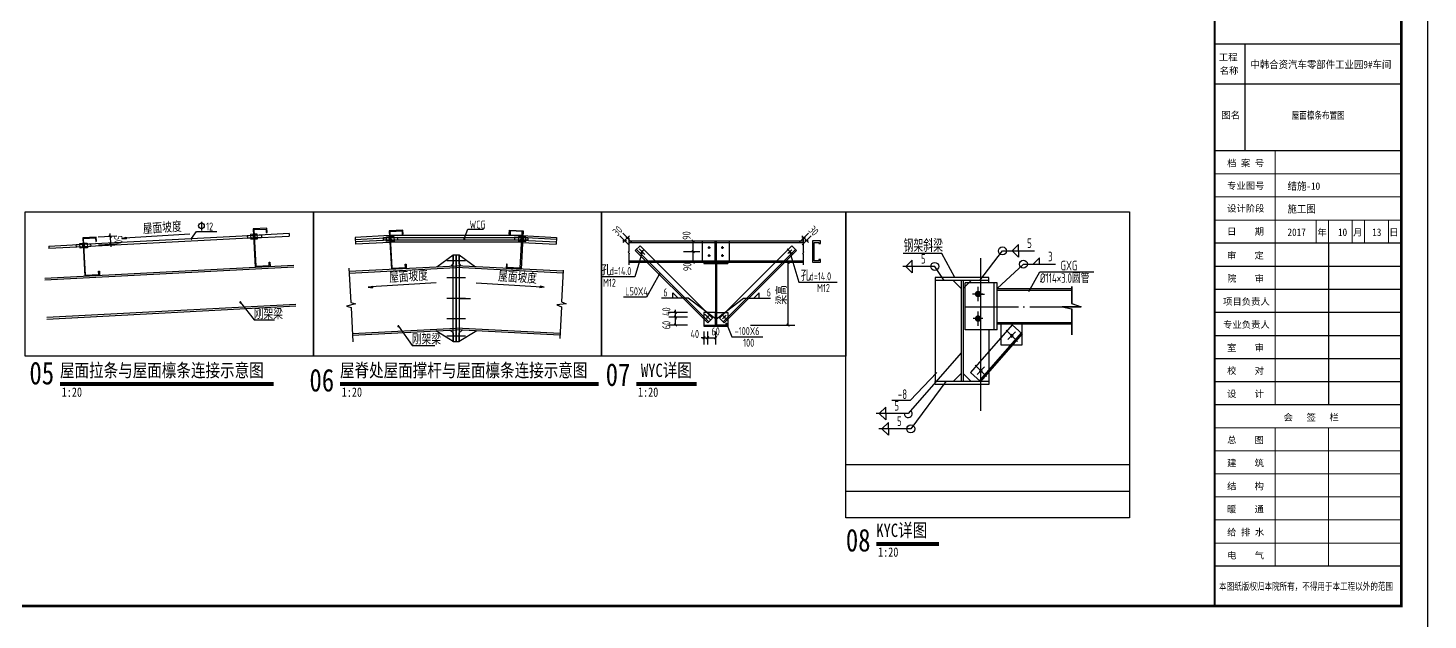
# Model space of a CAD drawing. Extents: x 3335981 to 3441081, y -1122115 to -866695.
# Drawn here: x 3388600 to 3441081, y -1062240 to -1040046 of the extents above; entities that cross this region are included whole.
import ezdxf
from ezdxf.lldxf.tags import DXFTag

# ---------------------------------------------------------------- set-up
doc = ezdxf.new("R2010")
doc.units = 0
doc.header["$LTSCALE"] = 1000
doc.header["$MEASUREMENT"] = 0
doc.linetypes.add('2', pattern=[3800, 3000, -300, 200, -300])
doc.linetypes.add('DOTE', pattern=[2.42, 2, -0.2, 0.02, -0.2])
doc.layers.get('0').update_dxf_attribs({"color": 2})
for name, color, linetype in [('10', 2, 'Continuous'), ('114', 2, 'Continuous'), ('14', 2, 'Continuous'), ('DIM_LEAD', 3, 'Continuous'), ('DIM_SYMB', 3, 'Continuous'), ('PUB_DIM', 3, 'Continuous'), ('PUB_TEXT', 7, 'Continuous'), ('PUB_TITLE', 4, 'Continuous'), ('中文', 2, 'Continuous'), ('尺寸标注', 253, 'Continuous'), ('层10', 253, 'Continuous'), ('层1003', 253, 'Continuous'), ('层1004', 253, 'Continuous'), ('层18', 2, 'Continuous'), ('折断线', 7, 'Continuous'), ('板洞', 253, 'Continuous'), ('檩条-MSB', 40, 'Continuous'), ('焊缝标注', 1, 'Continuous'), ('编号标注', 253, 'Continuous'), ('螺栓孔标注', 253, 'Continuous'), ('钢筋标注', 253, 'Continuous'), ('附图框', 251, 'Continuous')]:
    doc.layers.add(name, color=color, linetype=linetype)
doc.layers.add('图签', color=130, linetype='Continuous', lineweight=20)
doc.styles.add('BIANHAO', font='SIMHEI.TTF', dxfattribs={"width": 0.8})
doc.styles.add('BILI', font='SIMHEI.TTF', dxfattribs={"width": 0.8})
doc.styles.add('TSSD', font='tssdeng.shx', dxfattribs={"width": 0.7, "height": 300, "bigfont": 'tssdchn.shx'})
doc.styles.add('TUMING', font='SimSun.ttf', dxfattribs={"width": 0.8, "height": 500})
doc.styles.add('图签字', font='SimSun.ttf', dxfattribs={"height": 250})
doc.styles.add('尺寸标注炸开', font='tssdeng.shx', dxfattribs={"width": 0.7, "height": 300, "bigfont": 'tssdchn.shx'})
tags = doc.linetypes.add('DASH', pattern=[0.35, 0.25, -0.1]).pattern_tags.tags
tags[6:7] = [DXFTag(74, 4), DXFTag(75, 0), DXFTag(340, '0'), DXFTag(46, 1.0), DXFTag(50, 0.0), DXFTag(44, 0.0), DXFTag(45, 0.0)]
tags[4:5] = [DXFTag(74, 4), DXFTag(75, 0), DXFTag(340, '0'), DXFTag(46, 1.0), DXFTag(50, 0.0), DXFTag(44, 0.0), DXFTag(45, 0.0)]

# ---------------------------------------------------------------- blocks, each defined once
blk = doc.blocks.new('tq')
at = {"color": 4}
for p, q in [((3435159, -1158678), (3435159, -1162678)), ((3438297, -1166138), (3438297, -1172193)), ((3434022, -1167003), (3441022, -1167003)), ((3434022, -1167868), (3441022, -1167868)), ((3434022, -1168733), (3441022, -1168733)), ((3434022, -1169598), (3441022, -1169598)), ((3434022, -1170463), (3441022, -1170463)), ((3434022, -1171328), (3441022, -1171328))]:
    blk.add_line(p, q, dxfattribs=at)
at = {"color": 4, "const_width": 50}
blk.add_lwpolyline([(3441022, -1131344), (3434022, -1131344)], dxfattribs=at)
at = {"layer": '图签', "color": 4}
for p, q in [((3437020, -1126044), (3437020, -1127644)), ((3441022, -1126844), (3437020, -1126844)), ((3434022, -1163543), (3441022, -1163543)), ((3441022, -1164408), (3434022, -1164408)), ((3434022, -1165273), (3441022, -1165273)), ((3435791, -1165273), (3440546, -1165273)), ((3436291, -1166138), (3436291, -1165273)), ((3437831, -1165273), (3437831, -1166138)), ((3438297, -1165273), (3438297, -1166138)), ((3439176, -1165273), (3439176, -1166138)), ((3439642, -1165273), (3439642, -1166138)), ((3440546, -1165273), (3440546, -1166138)), ((3440546, -1165273), (3440546, -1166138)), ((3436291, -1172193), (3436291, -1166138)), ((3440546, -1166138), (3437949, -1166138)), ((3438297, -1166138), (3438297, -1172193)), ((3434022, -1172193), (3441022, -1172193)), ((3437949, -1172193), (3435791, -1172193)), ((3434022, -1173058), (3441022, -1173058)), ((3436291, -1178248), (3436291, -1173058)), ((3436291, -1173058), (3437949, -1173058)), ((3438297, -1173058), (3438297, -1178248)), ((3438297, -1173058), (3438297, -1178248)), ((3434022, -1173923), (3441022, -1173923)), ((3434022, -1174788), (3441022, -1174788)), ((3434022, -1175653), (3441022, -1175653)), ((3434022, -1176518), (3441022, -1176518)), ((3434022, -1177383), (3441022, -1177383)), ((3437949, -1178248), (3436291, -1178248))]:
    blk.add_line(p, q, dxfattribs=at)
at = {"layer": '图签'}
blk.add_line((3436291, -1166138), (3436291, -1162678), dxfattribs=at)
at = {"layer": '图签', "color": 4, "const_width": 80}
blk.add_lwpolyline([(3434022, -1122343), (3441022, -1122343), (3441022, -1179743), (3434022, -1179743), (3434022, -1122343)], close=True, dxfattribs=at)
at = {"layer": '图签', "color": 4, "const_width": 50}
for points in [[(3441022, -1126044), (3434022, -1126044)], [(3441022, -1127644), (3434022, -1127644)], [(3441022, -1135044), (3434022, -1135044)], [(3441022, -1158678), (3434022, -1158678)], [(3441022, -1160178), (3434022, -1160178)], [(3441022, -1162678), (3434022, -1162678)], [(3441022, -1166138), (3434022, -1166138)], [(3434022, -1172193), (3441022, -1172193)], [(3434022, -1172193), (3441022, -1172193)], [(3434022, -1178248), (3441022, -1178248)]]:
    blk.add_lwpolyline(points, dxfattribs=at)
at = {"linetype": 'Continuous', "style": '图签字'}
for s, height, p in [('资质证书编号', 273.4, (3434320, -1126984)), ('单位资质章', 273.4, (3434252, -1128128)), ('注册师资质章', 273.4, (3434318, -1131828)), ('工程', 250, (3434182, -1159295)), ('名称', 250, (3434214, -1159801)), ('图名', 250, (3434276, -1161467)), ('档 案 号', 250, (3434491, -1163264)), ('专业图号', 250, (3434491, -1164112)), ('设计阶段', 250, (3434491, -1164963)), ('日    期', 250, (3434491, -1165828)), ('年', 250, (3437877, -1165859)), ('月', 250, (3439217, -1165859)), ('日', 250, (3440567, -1165859)), ('审    定', 250, (3434491, -1166724)), ('院    审', 250, (3434491, -1167589)), ('项目负责人', 250, (3434340, -1168454)), ('专业负责人', 250, (3434340, -1169319)), ('室    审', 250, (3434491, -1170184)), ('校    对', 250, (3434491, -1171049)), ('设    计', 250, (3434491, -1171914)), ('会   签   栏', 250, (3436609, -1172795)), ('总    图', 250, (3434491, -1173644)), ('建    筑', 250, (3434491, -1174509)), ('结    构', 250, (3434491, -1175374)), ('暖    通', 250, (3434491, -1176239)), ('给 排 水', 250, (3434491, -1177104)), ('电    气', 250, (3434493, -1177969))]:
    blk.add_text(s, height=height, dxfattribs=at).set_placement(p)
at = {"color": 1, "linetype": 'Continuous', "style": '图签字', "width": 0.75}
blk.add_text('本图纸版权归本院所有，不得用于本工程以外的范围', height=270, dxfattribs=at).set_placement((3434190, -1179142))
at = {"layer": 'PUB_DIM', "color": 3, "linetype": 'ByBlock', "style": '图签字', "width": 0.9}
for s, p in [('中韩合资汽车零部件工业园9#车间', (3435366, -1159584)), ('施工图', (3436756, -1164998))]:
    blk.add_text(s, height=280, dxfattribs=at).set_placement(p)
at = {"layer": 'PUB_DIM', "color": 1, "linetype": 'ByBlock', "style": '图签字', "width": 0.9}
for s, p in [('2017', (3436756, -1165871)), ('10', (3438648, -1165871)), ('13', (3439932, -1165871))]:
    blk.add_text(s, height=280, dxfattribs=at).set_placement(p)
blk = doc.blocks.new('_ArchTick')
at = {"color": 0, "linetype": 'ByBlock', "const_width": 0.4}
blk.add_lwpolyline([(-0.5, -0.5), (0.5, 0.5)], dxfattribs=at)
blk = doc.blocks.new('KYC')
for p, q in [((-131.2, 241), (-276.3, 241)), ((-82.6, 150.2), (-131.2, 241)), ((195.1, 97.9), (236.1, 171.2)), ((236.1, 171.2), (439, 171.2)), ((133.1, -27.3), (-24, -206.2)), ((89.9, -23.8), (89.9, -102.4)), ((170.7, -60.3), (133.1, -27.3)), ((170.7, -102.4), (170.7, -23.8)), ((166.9, -57), (9.9, -235.9)), ((170.7, -60.3), (13.6, -239.2)), ((89.9, -102.4), (170.7, -102.4)), ((-149.9, -205.5), (-249.3, -310.1)), ((13.6, -239.2), (-24, -206.2)), ((-249.3, -310.1), (-318.5, -310.1))]:
    blk.add_line(p, q)
at = {"color": 1, "linetype": 'DOTE'}
blk.add_line((15.5, -349.1), (15.5, 222.7), dxfattribs=at)
at = {"linetype": 'DOTE', "ltscale": 0.1}
blk.add_line((-43, 40.6, 0), (391.9, 40.6, 0), dxfattribs=at)
at = {"layer": '中文'}
for p, q in [((-155.3, 150.2), (-155.3, -239.2)), ((45.5, 150.2), (-155.3, 150.2)), ((-155.3, 150.2), (-155.3, -239.2)), ((45.5, 150.2), (-155.3, 150.2)), ((45.5, 139.4), (-155.3, 139.4)), ((45.5, 139.4), (-155.3, 139.4)), ((-58.5, 109.4), (-88.5, 139.4)), ((-58.5, 109.4), (-88.5, 139.4)), ((-58.5, 139.4), (-58.5, -239.2)), ((-58.5, 139.4), (-58.5, -239.2)), ((-51.3, 139.4), (-51.3, -239.2)), ((-21.3, 139.4), (-51.3, 109.4)), ((-51.3, 139.4), (-51.3, -239.2)), ((-21.3, 139.4), (-51.3, 109.4)), ((45.5, 130.6), (45.5, 150.2)), ((45.5, 130.6), (45.5, 150.2)), ((77, 109), (355.9, 109)), ((77, 109), (355.9, 109)), ((45.5, -45.4), (45.5, -239.2)), ((45.5, -45.4), (45.5, -239.2)), ((77, -23.8), (355.9, -23.8)), ((77, -23.8), (355.9, -23.8)), ((-58.5, -209.2), (-88.5, -239.2)), ((-58.5, -209.2), (-88.5, -239.2)), ((-51.3, -209.2), (-21.3, -239.2)), ((-51.3, -209.2), (-21.3, -239.2)), ((-155.3, -250), (-155.3, -239.2)), ((45.5, -239.2), (-155.3, -239.2)), ((-155.3, -250), (-155.3, -239.2)), ((45.5, -239.2), (-155.3, -239.2)), ((45.5, -250), (-155.3, -250)), ((45.5, -250), (-155.3, -250)), ((45.5, -239.2), (45.5, -250)), ((45.5, -239.2), (45.5, -250))]:
    blk.add_line(p, q, dxfattribs=at)
at = {"layer": '层10'}
for p, q in [((-43, -45.4), (-43, 130.6)), ((77, 130.6), (-43, 130.6)), ((-43, -45.4), (-43, 130.6)), ((77, 130.6), (-43, 130.6)), ((5, 61.6), (5, 115.6)), ((5, 61.6), (5, 115.6)), ((65, -45.4), (65, 130.6)), ((65, -45.4), (65, 130.6)), ((77, -45.4), (77, 130.6)), ((77, -45.4), (77, 130.6)), ((23, 88.6), (-13, 88.6)), ((23, 88.6), (-13, 88.6)), ((5, -30.4), (5, 23.6)), ((5, -30.4), (5, 23.6)), ((77, -45.4), (-43, -45.4)), ((77, -45.4), (-43, -45.4)), ((23, -3.4), (-13, -3.4)), ((23, -3.4), (-13, -3.4))]:
    blk.add_line(p, q, dxfattribs=at)
at = {"layer": '层10', "color": 7}
for p, q in [((5, 64.6), (5, 112.6)), ((5, 64.6), (5, 112.6)), ((5, 88.6), (-16.3, 88.6)), ((5, 88.6), (-16.3, 88.6)), ((5, 88.6), (29.4, 88.6)), ((5, 88.6), (29.4, 88.6))]:
    blk.add_line(p, q, dxfattribs=at)
at = {"layer": '层10', "const_width": 12}
for points in [[(11, 88.6, 1), (-1, 88.6, 1), (11, 88.6, 1)], [(11, 88.6, 1), (-1, 88.6, 1), (11, 88.6, 1)], [(11, -3.4, 1), (-1, -3.4, 1), (11, -3.4, 1)], [(11, -3.4, 1), (-1, -3.4, 1), (11, -3.4, 1)]]:
    blk.add_lwpolyline(points, format="xyb", dxfattribs=at)
at = {"layer": '层1003'}
for p, q in [((132.5, 250.2), (156.5, 274.2)), ((132.5, 250.2), (156.5, 274.2)), ((156.5, 250.2), (156.5, 274.2)), ((156.5, 250.2), (156.5, 274.2)), ((-241.6, 216), (-265.6, 192)), ((-241.6, 216), (-265.6, 192)), ((-241.6, 192), (-241.6, 216)), ((-241.6, 192), (-241.6, 216)), ((11.1, 139.4), (96.5, 250.2)), ((11.1, 139.4), (96.5, 250.2)), ((96.5, 250.2), (216.5, 250.2)), ((96.5, 250.2), (216.5, 250.2)), ((132.5, 250.2), (156.5, 226.2)), ((132.5, 250.2), (156.5, 226.2)), ((156.5, 250.2), (156.5, 226.2)), ((156.5, 250.2), (156.5, 226.2)), ((211, 200.5), (235, 224.5)), ((211, 200.5), (235, 224.5)), ((235, 200.5), (235, 224.5)), ((235, 200.5), (235, 224.5)), ((-157.6, 192), (-277.6, 192)), ((-157.6, 192), (-277.6, 192)), ((-241.6, 168), (-265.6, 192)), ((-241.6, 168), (-265.6, 192)), ((-241.6, 192), (-241.6, 168)), ((-241.6, 192), (-241.6, 168)), ((-122.5, 139.4), (-157.6, 192)), ((-122.5, 139.4), (-157.6, 192)), ((77, 109), (175, 200.5)), ((77, 109), (175, 200.5)), ((175, 200.5), (295, 200.5)), ((175, 200.5), (295, 200.5)), ((-58.5, -131.5), (-257.1, -359.4)), ((-58.5, -131.5), (-257.1, -359.4)), ((-115.6, -239.2), (-247.2, -417)), ((-115.6, -239.2), (-247.2, -417)), ((-257.1, -359.4), (-377.1, -359.4)), ((-257.1, -359.4), (-377.1, -359.4)), ((-341.1, -335.4), (-365.2, -359.4)), ((-341.1, -335.4), (-365.2, -359.4)), ((-341.1, -383.4), (-365.2, -359.4)), ((-341.1, -383.4), (-365.2, -359.4)), ((-341.1, -359.4), (-341.1, -335.4)), ((-341.1, -359.4), (-341.1, -335.4)), ((-341.1, -359.4), (-341.1, -383.4)), ((-341.1, -359.4), (-341.1, -383.4)), ((-247.2, -417), (-367.2, -417)), ((-247.2, -417), (-367.2, -417)), ((-331.2, -393), (-355.2, -417)), ((-331.2, -393), (-355.2, -417)), ((-331.2, -441), (-355.2, -417)), ((-331.2, -441), (-355.2, -417)), ((-331.2, -417), (-331.2, -393)), ((-331.2, -417), (-331.2, -393)), ((-331.2, -417), (-331.2, -441)), ((-331.2, -417), (-331.2, -441))]:
    blk.add_line(p, q, dxfattribs=at)
for centre in [(96.5, 250.2), (96.5, 250.2), (175, 200.5), (175, 200.5), (-157.6, 192), (-157.6, 192), (-247.2, -417), (-247.2, -417)]:
    blk.add_circle(centre, 15, dxfattribs=at)
for start, end in [(179.9091, 48.9607), (179.9013, 48.9919)]:
    blk.add_arc((-257.1, -359.5), 15, start, end, dxfattribs=at)
for points in [[(-122.5, 139.4), (-130.7, 148.4), (-127.7, 150.4)], [(-122.5, 139.4), (-130.6, 148.4), (-127.6, 150.4)], [(11.1, 139.4), (17, 150), (19.9, 147.8)], [(11.1, 139.4), (17, 150), (19.9, 147.8)], [(77, 109), (85.9, 119.9), (88.9, 117.9)], [(77, 109), (85.9, 119.9), (88.9, 117.8)], [(-58.5, -131.5), (-65, -141.7), (-67.7, -139.4)], [(-58.5, -131.5), (-65, -141.7), (-67.7, -139.4)], [(-115.6, -239.2), (-121.3, -249.9), (-124.2, -247.8)], [(-115.6, -239.2), (-121.3, -249.9), (-124.2, -247.8)]]:
    blk.add_solid(points, dxfattribs=at)
at = {"layer": '层1004'}
for p, q in [((77, 103), (355.9, 103)), ((77, 103), (355.9, 103)), ((77, -17.8), (355.9, -17.8)), ((77, -17.8), (355.9, -17.8))]:
    blk.add_line(p, q, dxfattribs=at)
at = {"layer": '折断线'}
for points in [[(355.8, 116.8), (355.8, 52.6), (391.9, 40.6), (319.8, 40.6), (355.8, 32.6), (355.8, -64)], [(355.9, 116.8), (355.9, 52.6), (391.9, 40.6), (319.9, 40.6), (355.9, 32.6), (355.9, -64)]]:
    blk.add_lwpolyline(points, dxfattribs=at)
at = {"layer": '板洞'}
for p, q in [((109.8, -46.4), (152.2, -88.8)), ((145.1, -53.5), (116.9, -81.8)), ((-5.7, -178), (36.7, -220.4)), ((-5.7, -178), (36.7, -220.4)), ((29.6, -185), (1.3, -213.3)), ((29.6, -185), (1.3, -213.3))]:
    blk.add_line(p, q, dxfattribs=at)
for centre, start, end in [((131, -67.6), 0, 180), ((131, -67.6), 180, 0), ((15.5, -199.2), 0, 180), ((15.5, -199.2), 0, 180), ((15.5, -199.2), 180, 0), ((15.5, -199.2), 180, 0)]:
    blk.add_arc(centre, 5, start, end, dxfattribs=at)
at = {"layer": '钢筋标注', "style": 'TSSD', "width": 0.7}
for s, height, p in [('钢架斜梁', 48, (-274.2, 246)), ('5', 36, (188.9, 261)), ('5', 36, (-209.2, 202.8)), ('3', 36, (267.4, 211.3)), ('GXG', 36, (314.5, 177.3, 0)), ('%%C114×3.0圆管', 36, (237.1, 130.4, 0)), ('5', 36, (-308.7, -348.6)), ('-8', 36, (-295.6, -305)), ('5', 36, (-298.8, -406.2))]:
    blk.add_text(s, height=height, dxfattribs=at).set_placement(p)

msp = doc.modelspace()

# ---------------------------------------------------------------- hatches: boundary and pattern name
h = msp.add_hatch(color=256)
h.paths.add_polyline_path([(3392276, -1047891), (3392122, -1047933), (3392278, -1047923)])
h.paths.add_polyline_path([(3392278, -1047923), (3392122, -1047933), (3392280, -1047956)])
h = msp.add_hatch(color=256)
h.paths.add_polyline_path([(3401509, -1049720), (3401356, -1049762), (3401511, -1049752)])
h.paths.add_polyline_path([(3401511, -1049752), (3401356, -1049762), (3401513, -1049785)])
h = msp.add_hatch(color=256)
h.paths.add_polyline_path([(3407793, -1049720), (3407791, -1049752), (3407946, -1049762)])
h.paths.add_polyline_path([(3407946, -1049762), (3407791, -1049752), (3407789, -1049785)])

# ---------------------------------------------------------------- linework, layer by layer
at = {"linetype": 'ByBlock', "ltscale": 0.01}
for p, q in [((3392122, -1047933), (3392276, -1047891, 0)), ((3392122, -1047933), (3392280, -1047956, 0)), ((3401356, -1049762), (3401509, -1049720, 0)), ((3401356, -1049762), (3401513, -1049785, 0)), ((3407946, -1049762), (3407789, -1049785, 0)), ((3407946, -1049762), (3407793, -1049720, 0))]:
    msp.add_line(p, q, dxfattribs=at)
for p, q in [((3392276, -1047891, 0), (3392280, -1047956, 0)), ((3398389, -1047750), (3398394, -1047846)), ((3402154, -1047829), (3400866, -1047896)), ((3400866, -1047896), (3400880, -1048152)), ((3407117, -1047823), (3402186, -1047823)), ((3407129, -1047829), (3408417, -1047896)), ((3408417, -1047896), (3408403, -1048152)), ((3414365, -1048831), (3414365, -1048031)), ((3414415, -1048831), (3414415, -1048031)), ((3389375, -1048223), (3389380, -1048318)), ((3402167, -1048084), (3400880, -1048152)), ((3407103, -1048079), (3402199, -1048079)), ((3407116, -1048084), (3408403, -1048152)), ((3389231, -1049426), (3398566, -1048937)), ((3389234, -1049490), (3398569, -1049001)), ((3400638, -1049168), (3404651, -1048958)), ((3400642, -1049232), (3404651, -1049022)), ((3408664, -1049168), (3404651, -1048958)), ((3408661, -1049232), (3404651, -1049022)), ((3401509, -1049720, 0), (3401513, -1049785, 0)), ((3407793, -1049720, 0), (3407789, -1049785, 0)), ((3389307, -1050890), (3398643, -1050400)), ((3389311, -1050956), (3398646, -1050467)), ((3400760, -1051501), (3404651, -1051297)), ((3400764, -1051565), (3404651, -1051361)), ((3408542, -1051501), (3404651, -1051297)), ((3408539, -1051565), (3404651, -1051361)), ((3419259, -1056410), (3429886, -1056410)), ((3419259, -1057407), (3429886, -1057407))]:
    msp.add_line(p, q)
at = {"color": 6}
for p, q in [((3397041, -1047781), (3396945, -1047786)), ((3396945, -1047786), (3396955, -1047961)), ((3396955, -1047961), (3397050, -1047956)), ((3397050, -1047956), (3397041, -1047781)), ((3397195, -1047773), (3397099, -1047778)), ((3397099, -1047778), (3397108, -1047953)), ((3397108, -1047953), (3397204, -1047948)), ((3397204, -1047948), (3397195, -1047773)), ((3402035, -1047871), (3402131, -1047866)), ((3402044, -1048047), (3402035, -1047871)), ((3402140, -1048042), (3402044, -1048047)), ((3402131, -1047866), (3402140, -1048042)), ((3402216, -1047862), (3402312, -1047857)), ((3402225, -1048037), (3402216, -1047862)), ((3402321, -1048032), (3402225, -1048037)), ((3402312, -1047857), (3402321, -1048032)), ((3406991, -1047857), (3406982, -1048032)), ((3406982, -1048032), (3407077, -1048037)), ((3407087, -1047862), (3406991, -1047857)), ((3407077, -1048037), (3407087, -1047862)), ((3407171, -1047866), (3407162, -1048042)), ((3407162, -1048042), (3407258, -1048047)), ((3407267, -1047871), (3407171, -1047866)), ((3407258, -1048047), (3407267, -1047871)), ((3390540, -1048121), (3390636, -1048116)), ((3390549, -1048297), (3390540, -1048121)), ((3390645, -1048292), (3390549, -1048297)), ((3390636, -1048116), (3390645, -1048292)), ((3390721, -1048112), (3390816, -1048107)), ((3390730, -1048288), (3390721, -1048112)), ((3390826, -1048283), (3390730, -1048288)), ((3390816, -1048107), (3390826, -1048283))]:
    msp.add_line(p, q, dxfattribs=at)
at = {"linetype": 'DASH'}
for p, q in [((3413890, -1048031), (3414890, -1048031)), ((3413890, -1048831), (3413890, -1048031)), ((3414890, -1048031), (3414890, -1048831)), ((3411120, -1048091), (3414365, -1048091)), ((3414415, -1048091), (3417659, -1048091)), ((3411120, -1048771), (3414365, -1048771)), ((3414890, -1048831), (3413890, -1048831)), ((3414415, -1048771), (3417659, -1048771))]:
    msp.add_line(p, q, dxfattribs=at)
at = {"linetype": 'ByBlock', "ltscale": 0.01}
for points in [[(3388496, -1046941), (3399297, -1046941), (3399297, -1052354), (3388496, -1052354)], [(3399297, -1046941), (3410098, -1046941), (3410098, -1052354), (3399297, -1052354)], [(3410098, -1046941), (3419259, -1046941), (3419259, -1052354), (3410098, -1052354)]]:
    msp.add_lwpolyline(points, close=True, dxfattribs=at)
at = {"layer": '10'}
for p, q in [((3414090, -1048281), (3414190, -1048281)), ((3414140, -1048331), (3414140, -1048231)), ((3414140, -1048631), (3414140, -1048531)), ((3414152, -1048281), (3414152, -1048281)), ((3414590, -1048281), (3414690, -1048281)), ((3414640, -1048331), (3414640, -1048231)), ((3414640, -1048631), (3414640, -1048531)), ((3414652, -1048281), (3414652, -1048281)), ((3414090, -1048581), (3414190, -1048581)), ((3414152, -1048581), (3414152, -1048581)), ((3414590, -1048581), (3414690, -1048581)), ((3414652, -1048581), (3414652, -1048581))]:
    msp.add_line(p, q, dxfattribs=at)
for centre, start, end in [((3414140, -1048281), 0, 180), ((3414140, -1048281), 180, 0), ((3414140, -1048581), 0, 180), ((3414640, -1048281), 0, 180), ((3414640, -1048281), 180, 0), ((3414640, -1048581), 0, 180), ((3414140, -1048581), 180, 0), ((3414640, -1048581), 180, 0)]:
    msp.add_arc(centre, 12.5, start, end, dxfattribs=at)
at = {"layer": '114'}
for p, q in [((3404304, -1048757), (3404998, -1048757)), ((3404304, -1049406), (3404998, -1049406)), ((3404304, -1050170), (3404998, -1050170)), ((3404304, -1050938), (3404998, -1050938)), ((3404304, -1051586), (3404998, -1051586))]:
    msp.add_line(p, q, dxfattribs=at)
at = {"layer": '114', "color": 1}
for p, q in [((3404535, -1048757), (3404767, -1048757)), ((3404535, -1049406), (3404767, -1049406)), ((3404535, -1050170), (3404767, -1050170)), ((3404535, -1050938), (3404767, -1050938)), ((3404535, -1051586), (3404767, -1051586))]:
    msp.add_line(p, q, dxfattribs=at)
at = {"layer": '14'}
for p, q in [((3403927, -1048996), (3404535, -1048549)), ((3404535, -1051812), (3404535, -1048549)), ((3404535, -1048549), (3404651, -1048549)), ((3404535, -1048549), (3404535, -1048873)), ((3404651, -1051812), (3404651, -1048549)), ((3404651, -1048549), (3404767, -1048549)), ((3404651, -1048549), (3404651, -1051812)), ((3404767, -1048549), (3404767, -1051812)), ((3404767, -1048873), (3404767, -1048549)), ((3404767, -1048549), (3405375, -1048996)), ((3404535, -1048873), (3404446, -1048969)), ((3404856, -1048969), (3404767, -1048873)), ((3404535, -1051795), (3403882, -1051402)), ((3404431, -1051373), (3404535, -1051471)), ((3404535, -1051471), (3404535, -1051795)), ((3404767, -1051471), (3404871, -1051373)), ((3405420, -1051402), (3404767, -1051795)), ((3404767, -1051795), (3404767, -1051471)), ((3404651, -1051812), (3404535, -1051812)), ((3404767, -1051812), (3404651, -1051812))]:
    msp.add_line(p, q, dxfattribs=at)
at = {"layer": 'DIM_LEAD', "color": 7}
msp.add_line((3395102, -1047307, 0), (3395102, -1047640, 0), dxfattribs=at)
at = {"layer": 'DIM_LEAD'}
for p, q in [((3394730, -1047942), (3394916, -1047678, 0)), ((3394916, -1047678, 0), (3395682, -1047678, 0)), ((3404953, -1047950), (3405083, -1047594, 0)), ((3405083, -1047594, 0), (3405673, -1047594, 0)), ((3411620, -1048456), (3411350, -1049380)), ((3417159, -1048456), (3417495, -1049578)), ((3411350, -1049380), (3410085, -1049380)), ((3412259, -1049282), (3411782, -1050139)), ((3417495, -1049578), (3418932, -1049578)), ((3411782, -1050139), (3410918, -1050139)), ((3396561, -1050331), (3397072, -1050988, 0)), ((3413352, -1050178), (3412346, -1050178)), ((3414375, -1050944), (3413352, -1050178)), ((3414405, -1050944), (3415427, -1050178)), ((3415427, -1050178), (3416433, -1050178)), ((3397072, -1050988, 0), (3397837, -1050988, 0)), ((3414778, -1051127), (3414985, -1051629)), ((3402485, -1051224), (3402996, -1051953, 0)), ((3414985, -1051629), (3416145, -1051629)), ((3402996, -1051953, 0), (3403854, -1051953, 0))]:
    msp.add_line(p, q, dxfattribs=at)
at = {"layer": 'DIM_LEAD', "const_width": 40}
for points in [[(3411633, -1048441, 1), (3411607, -1048472, 1)], [(3417148, -1048440, 1), (3417171, -1048473, 1)], [(3412269, -1049265, 1), (3412249, -1049300, 1)], [(3414766, -1051111, 1), (3414790, -1051143, 1)]]:
    msp.add_lwpolyline(points, format="xyb", close=True, dxfattribs=at)
at = {"layer": 'DIM_LEAD'}
for points in [[(3414375, -1050944, 0, 26.7, 0), (3414295, -1050884, 0, 0, 0)], [(3414405, -1050944, 0, 26.7, 0), (3414485, -1050884, 0, 0, 0)]]:
    msp.add_lwpolyline(points, format="xyseb", dxfattribs=at)
at = {"layer": 'DIM_LEAD', "color": 7}
msp.add_circle((3395102, -1047465, 0), 105, dxfattribs=at)
at = {"layer": 'DIM_LEAD'}
for centre, start, end in [((3394730, -1047942, 0), 54.9477, 234.9477), ((3394730, -1047942, 0), 234.9477, 54.9477), ((3404953, -1047950, 0), 54.9477, 234.9477), ((3404953, -1047950, 0), 234.9477, 54.9477), ((3396561, -1050331, 0), 125.0523, 305.0523), ((3396561, -1050331, 0), 305.0523, 125.0523), ((3402485, -1051224, 0), 305.0523, 125.0523), ((3402485, -1051224, 0), 125.0523, 305.0523)]:
    msp.add_arc(centre, 20, start, end, dxfattribs=at)
at = {"layer": 'DIM_SYMB'}
for p, q in [((3392422, -1047914), (3392122, -1047933)), ((3394664, -1047771), (3392422, -1047914)), ((3400632, -1049045), (3400700, -1050340)), ((3403898, -1049600), (3401655, -1049743)), ((3405405, -1049600), (3407647, -1049743)), ((3408666, -1049126), (3408604, -1050317)), ((3401655, -1049743), (3401356, -1049762)), ((3407647, -1049743), (3407946, -1049762)), ((3407647, -1049743), (3407946, -1049762)), ((3400871, -1050392), (3400538, -1050469)), ((3400538, -1050469), (3400709, -1050520)), ((3400700, -1050340), (3400871, -1050392)), ((3400709, -1050520), (3400777, -1051815)), ((3408769, -1050387), (3408430, -1050429)), ((3408430, -1050429), (3408595, -1050497)), ((3408595, -1050497), (3408532, -1051688)), ((3408604, -1050317), (3408769, -1050387))]:
    msp.add_line(p, q, dxfattribs=at)
at = {"layer": 'DIM_SYMB', "color": 3, "const_width": 143}
for points in [[(3389798, -1053394), (3397812, -1053394)], [(3400294, -1053394), (3409993, -1053394)], [(3411399, -1053394), (3413672, -1053394)], [(3420401, -1059392), (3422744, -1059392)]]:
    msp.add_lwpolyline(points, dxfattribs=at)
at = {"layer": 'PUB_DIM'}
for p, q in [((3391233, -1047880, 0), (3391930, -1047843, 0)), ((3391680, -1047856, 0), (3391675, -1047756, 0)), ((3391680, -1047856, 0), (3391695, -1048149, 0)), ((3411123, -1048177), (3410789, -1047843)), ((3411229, -1048071), (3410895, -1047737)), ((3410966, -1048019), (3410895, -1048090)), ((3411071, -1047914), (3410966, -1048019)), ((3411071, -1047914), (3411142, -1047843)), ((3413170, -1048031), (3413786, -1048031)), ((3413536, -1048431), (3413536, -1048031)), ((3417520, -1048071), (3417855, -1047737)), ((3417678, -1047914), (3417607, -1047843)), ((3417626, -1048177), (3417960, -1047843)), ((3417678, -1047914), (3417784, -1048019)), ((3417784, -1048019), (3417854, -1048090)), ((3391248, -1048172, 0), (3391945, -1048136, 0)), ((3391695, -1048149, 0), (3391701, -1048249, 0)), ((3413170, -1048431), (3413786, -1048431)), ((3413170, -1048431), (3413786, -1048431)), ((3413536, -1048831), (3413536, -1048431)), ((3413170, -1048831), (3413786, -1048831)), ((3415690, -1048831), (3417340, -1048831)), ((3417090, -1051181), (3417090, -1048831)), ((3412874, -1050706), (3412874, -1050606)), ((3413324, -1050706), (3412624, -1050706)), ((3413324, -1050881), (3412624, -1050881)), ((3413324, -1050881), (3412624, -1050881)), ((3413324, -1051181), (3412624, -1051181)), ((3412874, -1050881), (3412874, -1050706)), ((3412874, -1051181), (3412874, -1050881)), ((3412874, -1050881), (3412874, -1050981)), ((3415690, -1051181), (3417340, -1051181)), ((3413940, -1051661), (3413840, -1051661)), ((3413940, -1051420), (3413940, -1051911)), ((3413940, -1051661), (3414075, -1051661)), ((3414075, -1051420), (3414075, -1051911)), ((3414075, -1051420), (3414075, -1051911)), ((3414075, -1051661), (3414175, -1051661)), ((3414075, -1051661), (3414375, -1051661)), ((3414375, -1051420), (3414375, -1051911))]:
    msp.add_line(p, q, dxfattribs=at)
at = {"layer": 'PUB_TITLE', "linetype": 'ByBlock'}
msp.add_lwpolyline([(3335981, -1062715), (3441081, -1062715), (3441081, -1003315), (3335981, -1003315)], close=True, dxfattribs=at)
at = {"layer": 'PUB_TITLE', "linetype": 'ByBlock', "const_width": 100}
msp.add_lwpolyline([(3338481, -1061715), (3440081, -1061715), (3440081, -1004315), (3338481, -1004315)], close=True, dxfattribs=at)
at = {"layer": '尺寸标注'}
for p, q in [((3411995, -1048031), (3413070, -1048031)), ((3411995, -1048831), (3413070, -1048831)), ((3415390, -1048831), (3417090, -1048831))]:
    msp.add_line(p, q, dxfattribs=at)
at = {"layer": '层18'}
for p, q in [((3411120, -1047931), (3411120, -1048431)), ((3411120, -1048031), (3417659, -1048031)), ((3417659, -1047931), (3417659, -1048431)), ((3411120, -1048431), (3411095, -1048446)), ((3411095, -1048446), (3411145, -1048496)), ((3411145, -1048496), (3411120, -1048511)), ((3411120, -1048511), (3411120, -1048931)), ((3417684, -1048446), (3417634, -1048496)), ((3417634, -1048496), (3417659, -1048511)), ((3417659, -1048431), (3417684, -1048446)), ((3417659, -1048511), (3417659, -1048931)), ((3411120, -1048831), (3412232, -1048831)), ((3412586, -1048831), (3416194, -1048831)), ((3413890, -1048831), (3414890, -1048831)), ((3413940, -1048831), (3414840, -1048831)), ((3413940, -1048831), (3413940, -1048871)), ((3413940, -1048871), (3414840, -1048871)), ((3414375, -1048871), (3414405, -1048871)), ((3414375, -1048871), (3414375, -1051181)), ((3414405, -1048871), (3414405, -1051181)), ((3414840, -1048831), (3414840, -1048871)), ((3416547, -1048831), (3417659, -1048831)), ((3413940, -1050963), (3413940, -1051181)), ((3413940, -1051181), (3414840, -1051181)), ((3413940, -1051181), (3413940, -1051221)), ((3413940, -1051181), (3414375, -1051181)), ((3414375, -1050706), (3414036, -1050706)), ((3414375, -1051181), (3414375, -1050706)), ((3414375, -1051181), (3414405, -1051181)), ((3414405, -1051181), (3414405, -1050706)), ((3414405, -1050706), (3414743, -1050706)), ((3414405, -1051181), (3414405, -1050706)), ((3414405, -1050706), (3414743, -1050706)), ((3414840, -1051181), (3414405, -1051181)), ((3414840, -1051181), (3414405, -1051181)), ((3414698, -1051105), (3414521, -1050929)), ((3414840, -1050963), (3414840, -1051181)), ((3414840, -1050963), (3414840, -1051181)), ((3414840, -1051181), (3414840, -1051221)), ((3413940, -1051221), (3414840, -1051221))]:
    msp.add_line(p, q, dxfattribs=at)
at = {"layer": '层18', "lineweight": 30}
for p, q in [((3418305, -1048031), (3418005, -1048031)), ((3418005, -1048031), (3418005, -1048831)), ((3418305, -1048131), (3418305, -1048031)), ((3411365, -1048389), (3411542, -1048212)), ((3411365, -1048389), (3414082, -1051105)), ((3411408, -1048347), (3414124, -1051063)), ((3411542, -1048212), (3414258, -1050929)), ((3411542, -1048212), (3414258, -1050929)), ((3417237, -1048212), (3414521, -1050929)), ((3417371, -1048347), (3414655, -1051063)), ((3417414, -1048389), (3414698, -1051105)), ((3417414, -1048389), (3417237, -1048212)), ((3418065, -1048771), (3418065, -1048091)), ((3418065, -1048091), (3418245, -1048091)), ((3418245, -1048091), (3418245, -1048131)), ((3418245, -1048131), (3418305, -1048131)), ((3418005, -1048831), (3418305, -1048831)), ((3418245, -1048771), (3418065, -1048771)), ((3418305, -1048731), (3418245, -1048731)), ((3418245, -1048731), (3418245, -1048771)), ((3418305, -1048831), (3418305, -1048731)), ((3414082, -1051105), (3414258, -1050929)), ((3414698, -1051105), (3414521, -1050929))]:
    msp.add_line(p, q, dxfattribs=at)
at = {"layer": '层18', "color": 2, "linetype": '2'}
for p, q in [((3412232, -1048831), (3412586, -1048831)), ((3414036, -1050706), (3413940, -1050706)), ((3413940, -1050706), (3413940, -1050963)), ((3414036, -1050706), (3413940, -1050706)), ((3413940, -1050706), (3413940, -1050963)), ((3414743, -1050706), (3414840, -1050706)), ((3414743, -1050706), (3414840, -1050706)), ((3414840, -1050706), (3414840, -1050963)), ((3414840, -1050706), (3414840, -1050963))]:
    msp.add_line(p, q, dxfattribs=at)
at = {"layer": '板洞'}
for p, q in [((3411514, -1048325), (3411726, -1048538)), ((3411691, -1048361), (3411549, -1048502)), ((3417053, -1048325), (3417265, -1048538)), ((3417230, -1048361), (3417089, -1048502)), ((3413969, -1050775), (3414181, -1050988)), ((3413969, -1050775), (3414181, -1050988)), ((3414145, -1050811), (3414004, -1050952)), ((3414145, -1050811), (3414004, -1050952)), ((3414599, -1050775), (3414811, -1050988)), ((3414599, -1050775), (3414811, -1050988)), ((3414775, -1050811), (3414634, -1050952)), ((3414775, -1050811), (3414634, -1050952))]:
    msp.add_line(p, q, dxfattribs=at)
for centre, start, end in [((3411620, -1048431), 0, 180), ((3411620, -1048431), 180, 0), ((3417159, -1048431), 0, 180), ((3417159, -1048431), 180, 0), ((3414075, -1050881), 0, 180), ((3414075, -1050881), 0, 180), ((3414075, -1050881), 180, 0), ((3414075, -1050881), 180, 0), ((3414705, -1050881), 0, 180), ((3414705, -1050881), 0, 180), ((3414705, -1050881), 180, 0), ((3414705, -1050881), 180, 0)]:
    msp.add_arc(centre, 25, start, end, dxfattribs=at)
at = {"layer": '檩条-MSB'}
for p, q in [((3390411, -1048168), (3397353, -1047804)), ((3397359, -1047900), (3390416, -1048264)), ((3391161, -1047883), (3390650, -1047910)), ((3390650, -1047910), (3390725, -1049348)), ((3390650, -1047910), (3390725, -1049348)), ((3390684, -1047940), (3391131, -1047917)), ((3390756, -1049315), (3390684, -1047940)), ((3391131, -1047917), (3391138, -1048045)), ((3391138, -1048045), (3391170, -1048043)), ((3391170, -1048043), (3391161, -1047883)), ((3398389, -1047750), (3396818, -1047832)), ((3396818, -1047832), (3396823, -1047928)), ((3396823, -1047928), (3398394, -1047846)), ((3397552, -1047548), (3397041, -1047575)), ((3397041, -1047575), (3397116, -1049013)), ((3397041, -1047575), (3397116, -1049013)), ((3397075, -1047605), (3397522, -1047582)), ((3397147, -1048980), (3397075, -1047605)), ((3397353, -1047804), (3397359, -1047900)), ((3397522, -1047582), (3397529, -1047710)), ((3397529, -1047710), (3397561, -1047708)), ((3397561, -1047708), (3397552, -1047548)), ((3402656, -1047621), (3402144, -1047647)), ((3402144, -1047647), (3402220, -1049085)), ((3402144, -1047647), (3402220, -1049085)), ((3402178, -1047678), (3402625, -1047654)), ((3402250, -1049052), (3402178, -1047678)), ((3402625, -1047654), (3402632, -1047782)), ((3402632, -1047782), (3402664, -1047780)), ((3402664, -1047780), (3402656, -1047621)), ((3406638, -1047780), (3406647, -1047621)), ((3406670, -1047782), (3406638, -1047780)), ((3406647, -1047621), (3407158, -1047647)), ((3406677, -1047654), (3406670, -1047782)), ((3407124, -1047678), (3406677, -1047654)), ((3407052, -1049052), (3407124, -1047678)), ((3407158, -1047647), (3407083, -1049085)), ((3407158, -1047647), (3407083, -1049085)), ((3389375, -1048223), (3390946, -1048140)), ((3390951, -1048236), (3389380, -1048318)), ((3390416, -1048264), (3390411, -1048168)), ((3390946, -1048140), (3390951, -1048236)), ((3397676, -1048984), (3397116, -1049013)), ((3397147, -1048980), (3397642, -1048954)), ((3397635, -1048826), (3397667, -1048824)), ((3397642, -1048954), (3397635, -1048826)), ((3397667, -1048824), (3397676, -1048984)), ((3402779, -1049056), (3402220, -1049085)), ((3402250, -1049052), (3402745, -1049026)), ((3402739, -1048898), (3402771, -1048896)), ((3402745, -1049026), (3402739, -1048898)), ((3402771, -1048896), (3402779, -1049056)), ((3406532, -1048896), (3406523, -1049056)), ((3406523, -1049056), (3407083, -1049085)), ((3406564, -1048898), (3406532, -1048896)), ((3406557, -1049026), (3406564, -1048898)), ((3407052, -1049052), (3406557, -1049026)), ((3391285, -1049319), (3390725, -1049348)), ((3390756, -1049315), (3391251, -1049289)), ((3391244, -1049161), (3391276, -1049159)), ((3391251, -1049289), (3391244, -1049161)), ((3391276, -1049159), (3391285, -1049319))]:
    msp.add_line(p, q, dxfattribs=at)
at = {"layer": '檩条-MSB', "linetype": 'DASH', "ltscale": 1000}
for p, q in [((3400870, -1047972), (3402441, -1047890)), ((3402446, -1047986), (3400875, -1048068)), ((3401921, -1047904), (3407339, -1047903)), ((3401921, -1048000), (3401921, -1047904)), ((3407339, -1047999), (3401921, -1048000)), ((3402441, -1047890), (3402446, -1047986)), ((3406842, -1047890), (3406837, -1047986)), ((3406837, -1047986), (3408408, -1048068)), ((3408413, -1047972), (3406842, -1047890)), ((3407339, -1047903), (3407339, -1047999))]:
    msp.add_line(p, q, dxfattribs=at)
at = {"layer": '焊缝标注'}
for p, q in [((3412975, -1050178), (3412775, -1049978)), ((3412775, -1050178), (3412775, -1049978)), ((3415805, -1050178), (3416005, -1049978)), ((3416005, -1050178), (3416005, -1049978))]:
    msp.add_line(p, q, dxfattribs=at)
at = {"layer": '编号标注'}
for p, q in [((3404767, -1050181), (3405183, -1050181)), ((3404778, -1050181), (3404778, -1050181))]:
    msp.add_line(p, q, dxfattribs=at)
for start, end in [(0, 180), (180, 0)]:
    msp.add_arc((3404767, -1050181), 11.6, start, end, dxfattribs=at)
at = {"layer": '螺栓孔标注'}
msp.add_line((3413940, -1051181), (3414375, -1051181), dxfattribs=at)
for centre, radius, start, end in [((3411620, -1048431), 5.01, 0, 180), ((3411620, -1048431), 5.01, 180, 0), ((3417159, -1048431), 5.04, 0, 180), ((3417159, -1048431), 5.04, 180, 0)]:
    msp.add_arc(centre, radius, start, end, dxfattribs=at)
at = {"layer": '附图框'}
msp.add_lwpolyline([(3419259, -1046941), (3429886, -1046941), (3429886, -1058405), (3419259, -1058405)], close=True, dxfattribs=at)

# ---------------------------------------------------------------- block references
at = {"linetype": 'ByBlock'}
msp.add_blockref('tq', (-941, 118028), dxfattribs=at)
at = {"xscale": 10, "yscale": 10, "zscale": 10}
msp.add_blockref('KYC', (3424165, -1050905, 0), dxfattribs=at)
at = {"layer": 'PUB_DIM'}
for p, xscale, yscale, zscale, rotation in [((3391680, -1047856, 0), 99.99992497500052, 99.99992497500052, 99.99992497500052, 273.0000000000547), ((3410966, -1048019), -99.99992497500001, 99.999924975, 99.999924975, 224.9996700907767), ((3411071, -1047914), -99.99992497500001, 99.999924975, 99.999924975, 44.9996700907767), ((3413536, -1048031), 99.999924975, 99.999924975, 99.999924975, 90), ((3417678, -1047914), 99.99992497500003, 99.99992497500003, 99.99992497500003, 315.0003299092233), ((3417784, -1048019), 99.99992497500003, 99.99992497500003, 99.99992497500003, 135.0003299092233), ((3391695, -1048149, 0), 99.99992497500052, 99.99992497500052, 99.99992497500052, 93.00000000005467), ((3413536, -1048431), 99.999924975, 99.999924975, 99.999924975, 270), ((3413536, -1048431), 99.999924975, 99.999924975, 99.999924975, 90), ((3413536, -1048831), 99.999924975, 99.999924975, 99.999924975, 270), ((3417090, -1048831), 99.999924975, 99.999924975, 99.999924975, 90), ((3412874, -1050706), 99.999924975, 99.999924975, 99.999924975, 270), ((3412874, -1050881), 99.999924975, 99.999924975, 99.999924975, 90), ((3412874, -1050881), 99.999924975, 99.999924975, 99.999924975, 90), ((3412874, -1051181), 99.999924975, 99.999924975, 99.999924975, 270), ((3417090, -1051181), 99.999924975, 99.999924975, 99.999924975, 270), ((3414075, -1051661), 99.999924975, 99.999924975, 99.999924975, 180), ((3414075, -1051661), 99.999924975, 99.999924975, 99.999924975, 180)]:
    msp.add_blockref('_ArchTick', p, dxfattribs=dict(at, xscale=xscale, yscale=yscale, zscale=zscale, rotation=rotation))
at = {"layer": 'PUB_DIM', "xscale": 99.999924975, "yscale": 99.999924975, "zscale": 99.999924975}
for p in [(3413940, -1051661), (3414375, -1051661)]:
    msp.add_blockref('_ArchTick', p, dxfattribs=at)

# ---------------------------------------------------------------- texts
at = {"color": 1, "linetype": 'Continuous', "style": '图签字', "width": 0.75}
msp.add_text('屋面檩条布置图', height=270, dxfattribs=at).set_placement((3435974, -1043455))
at = {"layer": 'DIM_LEAD', "color": 7, "style": 'TSSD', "width": 0.7}
for s, height, p in [('12', 300, (3395277, -1047640, 0)), ('WCG', 300, (3405152, -1047564, 0)), ('孔', 400, (3410091, -1049320)), ('d=14.0', 300, (3410400, -1049310)), ('孔', 400, (3417565, -1049524)), ('M12', 300, (3410155, -1049747)), ('d=14.0', 300, (3417891, -1049508)), ('L50X4', 300, (3410988, -1050069)), ('6', 300, (3412416, -1050108)), ('6', 300, (3416289, -1050108)), ('M12', 300, (3418179, -1049946)), ('刚架梁', 400, (3397066, -1050965, 0)), ('刚架梁', 400, (3402990, -1051914, 0)), ('-100X6', 300, (3415089, -1051559)), ('100', 300, (3415407, -1051997))]:
    msp.add_text(s, height=height, dxfattribs=at).set_placement(p)
at = {"layer": 'DIM_LEAD', "color": 7, "insert": (3416846, -1050054), "char_height": 400, "attachment_point": 5, "rotation": 90, "style": 'TSSD'}
msp.add_mtext('\\A1;梁高', dxfattribs=at)
at = {"layer": 'DIM_SYMB', "color": 7, "style": 'TSSD', "width": 0.7}
for rotation, p in [(3.6496, (3392917, -1047778, 0)), (3.6496, (3402150, -1049606, 0)), (356.3504, (3406212, -1049546, 0))]:
    msp.add_text('屋面坡度', height=400, rotation=rotation, dxfattribs=at).set_placement(p)
at = {"layer": 'DIM_SYMB', "color": 7, "style": 'TUMING', "width": 0.8}
for s, height, p in [('屋面拉条与屋面檩条连接示意图', 500, (3389798, -1053129)), ('屋脊处屋面撑杆与屋面檩条连接示意图', 500, (3400294, -1053129)), ('WYC详图', 500, (3411577, -1053129)), ('KYC详图', 499.5, (3420401, -1059127))]:
    msp.add_text(s, height=height, dxfattribs=at).set_placement(p)
at = {"layer": 'PUB_DIM', "color": 1, "linetype": 'ByBlock', "style": '图签字', "width": 0.9}
msp.add_text('结施-10', height=280, dxfattribs=at).set_placement((3435818, -1046112))
at = {"layer": 'PUB_DIM', "color": 7, "style": 'TSSD', "width": 0.7}
for p in [(3413438, -1047987), (3413466, -1049160)]:
    msp.add_text('90', height=300, rotation=90, dxfattribs=at).set_placement(p)
at = {"layer": 'PUB_DIM', "color": 7, "char_height": 300, "attachment_point": 5}
for s, insert, rotation, style in [('\\A1;30', (3410700, -1047651), 44.9997, 'TSSD'), ('\\A1;30', (3418049, -1047651), 315.0003, 'TSSD'), ('\\A1;50', (3391988, -1047987, 0), 273, 'TSSD'), ('\\A1;40', (3412529, -1050681), 90, '尺寸标注炸开'), ('\\A1;60', (3412529, -1051182), 90, '尺寸标注炸开')]:
    msp.add_mtext(s, dxfattribs=dict(at, insert=insert, rotation=rotation, style=style))
at = {"layer": 'PUB_DIM', "color": 7, "char_height": 300, "attachment_point": 5, "style": '尺寸标注炸开'}
for s, insert in [('\\A1;40', (3413595, -1051519)), ('\\A1;60', (3414375, -1051420))]:
    msp.add_mtext(s, dxfattribs=dict(at, insert=insert))
at = {"layer": 'PUB_TEXT', "width": 0.8}
for s, height, style, p in [('05', 850, 'BIANHAO', (3388654, -1053407)), ('07', 850, 'BIANHAO', (3410256, -1053464)), ('06', 850, 'BIANHAO', (3399151, -1053673)), ('1:20', 350, 'BILI', (3389863, -1053872)), ('1:20', 350, 'BILI', (3400360, -1053872)), ('1:20', 350, 'BILI', (3411465, -1053872)), ('08', 849.1, 'BIANHAO', (3419259, -1059671)), ('1:20', 349.6, 'BILI', (3420467, -1059869))]:
    msp.add_text(s, height=height, dxfattribs=dict(at, style=style)).set_placement(p)

doc.saveas('drawing.dxf')
